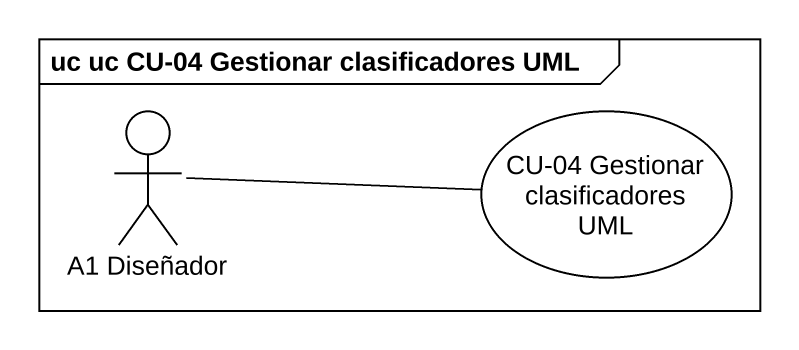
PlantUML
@startuml
mainframe uc uc CU-04 Gestionar clasificadores UML
actor "A1 Diseñador" as A1_Diseñador
usecase "CU-04 Gestionar clasificadores UML" as CU_04_Gestionar
A1_Diseñador -right- CU_04_Gestionar
@enduml
